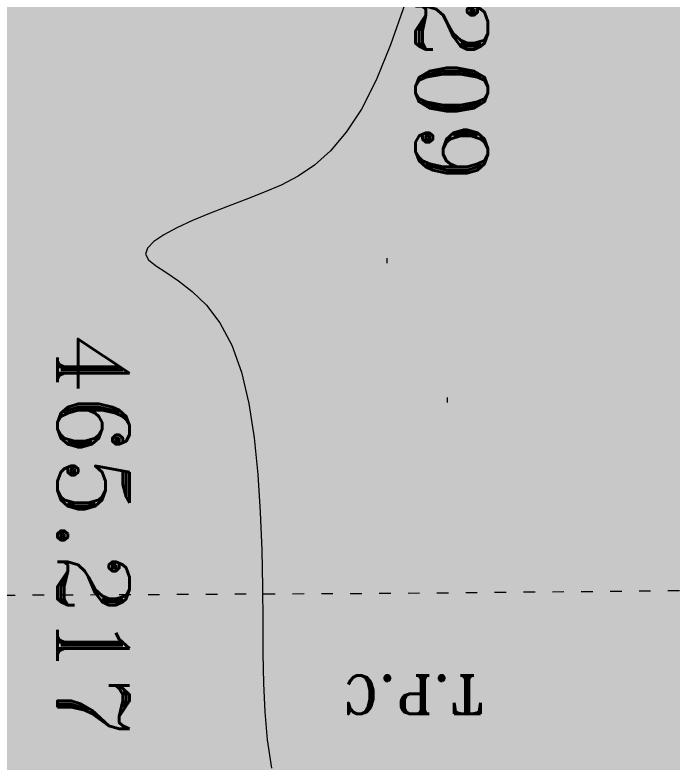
# Model space of a CAD drawing. Header units: millimetres. Extents: x 132836 to 1862386, y -330276 to -143438.
# Drawn here: x 209873 to 216699, y -283661 to -275899 of the extents above; entities that cross this region are included whole.
import ezdxf

# ---------------------------------------------------------------- set-up
doc = ezdxf.new("R2010")
doc.units = ezdxf.units.MM
doc.header["$MEASUREMENT"] = 0
doc.linetypes.add('ACAD_ISO03W100', pattern=[300, 120, -180])
for name, color, linetype in [('Nouveau_CN_02_00', 7, 'Continuous'), ('Nouveau_rg', 7, 'Continuous'), ('Nouveau_TopoAlt', 7, 'Continuous'), ('Nouveau_TopoJIS', 7, 'Continuous')]:
    doc.layers.add(name, color=color, linetype=linetype)
doc.styles.add('STYLE_GENERE_5', font='romant.shx')

msp = doc.modelspace()

# ---------------------------------------------------------------- hatches: boundary and pattern name
at = {"linetype": 'Continuous', "lineweight": 0, "true_color": 0x6f6f6f}
h = msp.add_hatch(color=8, dxfattribs=at)
h.paths.add_polyline_path([(141848.442, -275935.042), (141848.442, -295062.571), (269220.821, -293826.868), (269220.821, -270902.734), (268763.049, -270902.734), (254213.6, -271040.575), (254213.6, -163437.635), (153156.2, -163437.635), (153156.2, -271040.575), (153182.962, -271040.57), (153183.146, -272000.514, -0.40942736), (149183.681, -275935.042)])
h.paths.add_polyline_path([(158435.584, -260639.953), (155145.584, -260639.953), (155145.584, -248364.953), (155145.584, -243089.974), (155145.584, -242189.974), (158435.584, -242189.974)], flags=0)
h.paths.add_polyline_path([(196775.042, -260810.571), (196775.042, -222495.57), (186955.542, -222495.57), (186955.542, -218295.57), (196754.55, -218295.57), (196754.55, -208495.57), (196754.55, -204495.57), (193355.542, -204495.57), (193355.542, -201780.57), (193355.542, -195161.535), (195576.034, -195161.535), (195576.034, -189810.571), (217850.068, -189810.571), (217850.068, -262266.885), (245610.045, -262266.885), (245610.045, -253395.571), (245626.034, -253395.571), (246426.034, -253395.571), (247826.034, -253395.571), (247826.034, -248005.571), (247826.034, -246605.571), (245626.034, -246605.571), (245610.045, -246605.571), (245610.045, -171995.57), (212806.28, -171995.57), (161503.433, -171995.57), (161503.433, -193810.571), (161503.433, -230015.57), (161503.433, -260810.571)], flags=0)
h.paths.add_polyline_path([(162737.042, -269433.913, -0.09031866), (162858.773, -268727.623, -0.20144873), (163912.639, -267592.74, -0.10421145), (164718.006, -267415.055), (165317.979, -267409.371, -0.10404461), (166125.354, -267571.244, -0.23825546), (167284.257, -268953.318, -0.05518862), (167336.836, -269390.334), (167338.931, -269611.438), (167351.046, -270890.267), (167092.583, -271892.761, -0.26794919), (165370.083, -272909.124), (164770.11, -272914.808, -0.19371746), (163379.252, -272370.185, -0.07056876), (163028.663, -271931.262, -0.1316525), (162751.253, -270933.845)], flags=0)
h.paths.add_polyline_path([(173316.986, -273599.031), (173316.986, -273452.052), (173330.488, -267377.824, -0.3805567), (175316.986, -265609.826), (175394.714, -265609.826), (175394.714, -270609.826), (190394.714, -270609.826), (190394.714, -265609.826), (195356.191, -265609.826, -0.41421356), (196856.191, -267109.826), (196856.191, -273660.699, -0.34550161), (195137.285, -275433.432), (175327.752, -275599.002, -0.4157911)], flags=0)
h.paths.add_polyline_path([(205510.093, -271504.083, -0.13447393), (205230.948, -270484.937), (205230.948, -268984.937, -0.41421356), (207230.948, -266984.937), (207830.948, -266984.937, -0.41421356), (209830.948, -268984.937), (209830.948, -270484.937, -0.12882035), (209574.03, -271465.581, -0.27093629), (207830.948, -272484.937), (207230.948, -272484.937, -0.26498)], flags=0)
h.paths.add_polyline_path([(217862.687, -273329.325), (217869.949, -267730.336, -0.09856151), (218100.718, -266943.721), (218117.681, -266951.545, -0.258849), (219955.479, -265605.827), (219953.141, -265587.294), (220637.569, -265587.294), (220637.569, -265687.294), (220637.569, -270687.294), (250537.569, -270687.294), (250537.569, -265687.294), (252208.004, -265687.294), (254186.294, -265687.294), (254186.294, -267687.294), (254186.294, -271062.255, 0.00134576), (254186.323, -271073.021), (254197.209, -273095.233, -0.41421356), (252208.004, -275105.97), (243484.534, -275105.97, -0.00518896), (243431.438, -275116.103), (235447.992, -275196.191), (220071.012, -275253.24, -0.38655333), (217873.089, -273475.385, -0.02518922)], flags=0)

# ---------------------------------------------------------------- linework, layer by layer
at = {"layer": 'Nouveau_CN_02_00', "color": 8, "linetype": 'Continuous', "lineweight": 5, "flags": 128}
msp.add_lwpolyline([(213923.97, -275787.686), (213773.403, -276209.352), (213624.363, -276575.425), (213471.645, -276876.637), (213314.205, -277118.259), (213152.036, -277309.199), (212985.134, -277458.364), (212813.492, -277574.658), (212637.106, -277666.99), (212455.969, -277744.266), (212270.076, -277815.393), (212080.63, -277887.62), (211893.667, -277961.574), (211716.432, -278036.223), (211556.169, -278110.536), (211420.123, -278183.482), (211315.538, -278254.031), (211249.659, -278321.151), (211229.731, -278383.811), (211260.129, -278442.403), (211333.759, -278503.003), (211440.656, -278573.111), (211570.857, -278660.225), (211714.397, -278771.844), (211861.313, -278915.467), (212001.64, -279098.593), (212125.416, -279328.721), (212224.868, -279610.304), (212300.997, -279935.604), (212356.995, -280293.841), (212396.054, -280674.231), (212421.367, -281065.992), (212436.127, -281458.341), (212443.525, -281840.497), (212446.755, -282201.676), (212449.21, -282534.378), (212455.084, -282844.226), (212468.774, -283140.128), (212494.675, -283430.989), (212537.184, -283725.715)], dxfattribs=at)
at = {"layer": 'Nouveau_rg', "color": 8, "linetype": 'ACAD_ISO03W100', "lineweight": 5, "flags": 128}
msp.add_lwpolyline([(147370.269, -282316.112), (159670.32, -282664.9), (179275.298, -282510.063), (194991.976, -281998.236), (213759.607, -281907.432), (235140.339, -281707.415), (252256.572, -281607.554), (263853.93, -281657.478)], dxfattribs=at)
at = {"layer": 'Nouveau_TopoJIS', "color": 8, "linetype": 'Continuous', "lineweight": 5}
for p, q in [((213734.911, -278427.51), (213734.911, -278477.51)), ((214361.911, -279874.51), (214361.911, -279924.51))]:
    msp.add_line(p, q, dxfattribs=at)

# ---------------------------------------------------------------- texts
at = {"layer": 'Nouveau_rg', "color": 253, "linetype": 'Continuous', "lineweight": 5, "true_color": 0x9f9f9f, "insert": (214743.145, -282761.276), "char_height": 400, "attachment_point": 7, "rotation": 180, "style": 'STYLE_GENERE_5'}
msp.add_mtext('\\A1;{\\pql;\\Fromant.shx;T.P.C}', dxfattribs=at)
at = {"layer": 'Nouveau_TopoAlt', "color": 253, "linetype": 'Continuous', "lineweight": 5, "true_color": 0x9f9f9f, "char_height": 750, "attachment_point": 1, "rotation": 270, "style": 'STYLE_GENERE_5'}
for s, insert in [('\\A1;{\\pql;\\Fromant.shx;465.209}', (214785.723, -273428.01)), ('\\A1;{\\pql;\\Fromant.shx;465.217}', (211064.012, -279201.826))]:
    msp.add_mtext(s, dxfattribs=dict(at, insert=insert))

doc.saveas('drawing.dxf')
